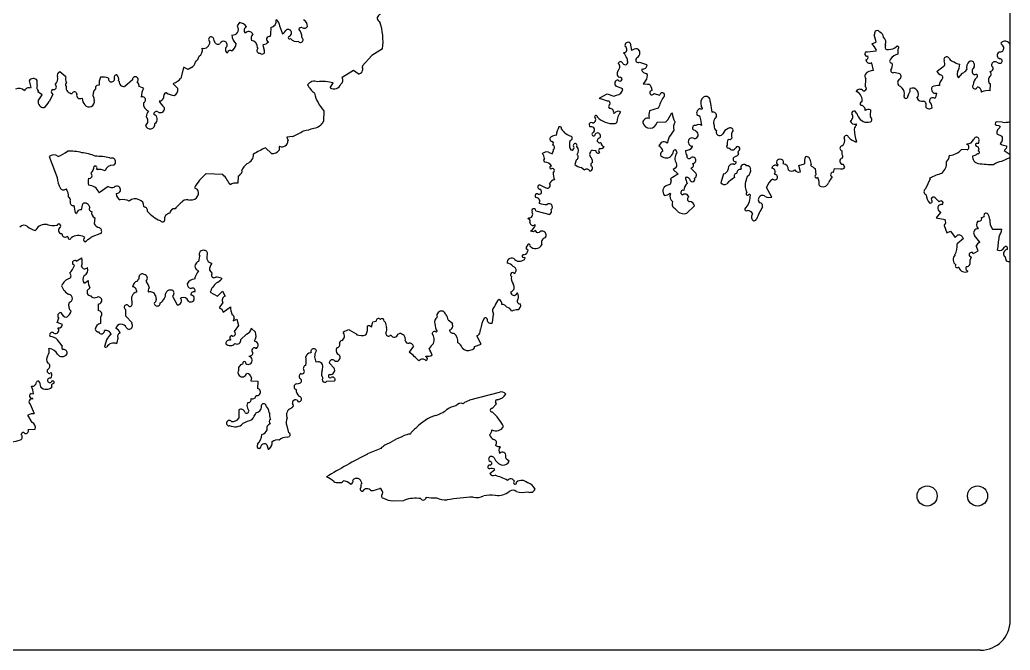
# Model space of a CAD drawing. Header units: millimetres. Extents: x -510 to 170, y -356 to 356.
# Drawn here: x -337.6 to -170.7, y -355.5 to -249.2 of the extents above; entities that cross this region are included whole.
import ezdxf

# ---------------------------------------------------------------- set-up
doc = ezdxf.new("R2010")
doc.units = ezdxf.units.MM

msp = doc.modelspace()

# ---------------------------------------------------------------- linework, layer by layer
at = {"color": 7, "linetype": 'Continuous', "lineweight": 25}
for p, q in [((-170.75, -350.5), (-170.75, 350.5)), ((-300.62, -249.67), (-301.02, -250.27)), ((-301.02, -250.27), (-300.93, -250.35)), ((-277.12, -249.45), (-277.04, -249.53)), ((-277.04, -249.53), (-276.95, -249.61)), ((-295.42, -251.66), (-295.45, -252.04)), ((-295.39, -251.28), (-295.42, -251.66)), ((-295.36, -250.91), (-295.39, -251.28)), ((-295.32, -250.53), (-295.36, -250.91)), ((-193.69, -251.77), (-193.61, -251.69)), ((-193.32, -252.93), (-193.69, -251.77)), ((-304.88, -252.79), (-304.97, -252.46)), ((-303.87, -253.19), (-303.95, -253.27)), ((-296.58, -253.41), (-296.67, -253.49)), ((-296.67, -253.49), (-296.48, -254.32)), ((-290.66, -252.91), (-290.66, -252.83)), ((-234.79, -253.14), (-234.59, -254.39)), ((-194.06, -253.29), (-193.4, -253.02)), ((-193.4, -253.02), (-193.32, -252.93)), ((-191.8, -253.48), (-191.72, -253.56)), ((-172.07, -253.52), (-172.33, -253.2)), ((-297.49, -254.02), (-297.57, -253.93)), ((-297.57, -254.1), (-297.49, -254.02)), ((-278.3, -255.25), (-279.93, -257.05)), ((-276.5, -254.11), (-278.3, -255.25)), ((-235.83, -254.84), (-235.84, -254.76)), ((-194.97, -254.62), (-194.78, -254.65)), ((-194.78, -254.65), (-193.36, -254.44)), ((-193.36, -254.44), (-193.28, -254.35)), ((-189.69, -254.17), (-189.67, -255.01)), ((-172.62, -254.71), (-172.54, -254.62)), ((-233.56, -255.54), (-233.72, -255.72)), ((-233.2, -256.36), (-232.02, -256.75)), ((-232.02, -256.75), (-232.02, -256.83)), ((-232.02, -256.83), (-231.93, -256.91)), ((-194.06, -256.55), (-194.15, -256.47)), ((-193.77, -257.8), (-194.06, -256.55)), ((-181.74, -256.61), (-181.86, -256.13)), ((-172.99, -256.39), (-172.68, -256.53)), ((-329.89, -258.83), (-330.91, -258.02)), ((-310.03, -257.28), (-310.48, -259.14)), ((-309.94, -257.28), (-310.03, -257.28)), ((-309.26, -257.6), (-309.94, -257.28)), ((-308.69, -257.25), (-309.26, -257.6)), ((-281.41, -257.76), (-283.3, -258.98)), ((-280.65, -258.32), (-281.41, -257.76)), ((-279.93, -257.05), (-279.92, -257.22)), ((-236.76, -257.71), (-236.66, -257.48)), ((-232.75, -257.52), (-232.83, -257.61)), ((-183.07, -257.92), (-182.99, -257.84)), ((-182.63, -258.5), (-183.07, -257.92)), ((-182.99, -257.84), (-182.09, -257.14)), ((-179.44, -258.99), (-178.79, -258.22)), ((-176.82, -257.16), (-176.98, -257.42)), ((-336.06, -259.5), (-335.77, -260.66)), ((-334.7, -260.21), (-334.72, -259.46)), ((-324.24, -260.26), (-324.66, -260.3)), ((-320.92, -259.59), (-321, -259.51)), ((-318.67, -259.36), (-319.97, -260.48)), ((-317.82, -259.84), (-317.82, -259.67)), ((-311.71, -259.92), (-311.79, -260.01)), ((-311.79, -260.01), (-311.02, -260.82)), ((-310.48, -259.14), (-310.56, -259.14)), ((-285.35, -260.71), (-284.83, -259.87)), ((-232.19, -259.51), (-232.6, -260.02)), ((-232.6, -260.02), (-231.85, -260.1)), ((-231.85, -260.1), (-231.59, -260.08)), ((-195.12, -260.51), (-195.08, -259.17)), ((-182.58, -260.33), (-182.6, -259.84)), ((-174.06, -260.02), (-174.15, -260.02)), ((-174.11, -261.19), (-174.06, -260.02)), ((-335.77, -260.66), (-335.85, -260.75)), ((-334.58, -261.38), (-334.5, -261.3)), ((-333.9, -261.87), (-334.58, -261.38)), ((-334.54, -262.89), (-333.9, -261.87)), ((-332.06, -261.82), (-332.7, -263)), ((-332.29, -261.56), (-332.06, -261.82)), ((-316.97, -260.72), (-317.55, -260.5)), ((-316.79, -260.81), (-316.97, -260.72)), ((-312.92, -261.54), (-313, -261.55)), ((-239.89, -262.4), (-238.66, -261.69)), ((-238.66, -261.69), (-237.56, -262.08)), ((-237.56, -262.08), (-237.08, -261.96)), ((-236, -260.87), (-237.19, -260.4)), ((-231.07, -261.07), (-231.15, -261.16)), ((-230.8, -261.65), (-230.72, -261.65)), ((-230.72, -261.65), (-229.87, -261.96)), ((-229.87, -261.96), (-229.79, -261.87)), ((-196.6, -261.39), (-196.69, -261.3)), ((-196.52, -261.38), (-196.6, -261.39)), ((-195.52, -261.19), (-195.23, -261.18)), ((-189.27, -260.43), (-188.97, -260.77)), ((-187.97, -262.07), (-187.83, -261.69)), ((-183.2, -262.09), (-183.13, -261.6)), ((-175.61, -261.4), (-175.53, -261.4)), ((-327.11, -262.52), (-327.19, -262.44)), ((-239.89, -262.48), (-239.89, -262.4)), ((-239.89, -262.56), (-239.89, -262.48)), ((-221.31, -262.98), (-221.01, -264.81)), ((-183.53, -262.45), (-183.33, -262.3)), ((-183.33, -262.3), (-183.2, -262.09)), ((-286.41, -264.59), (-286.45, -266.34)), ((-237.48, -265.01), (-237.57, -264.93)), ((-230.06, -264.14), (-231.55, -264.6)), ((-227.78, -264.91), (-227.7, -264.99)), ((-223.42, -265.38), (-223.51, -265.3)), ((-222.91, -264.22), (-222.7, -264.27)), ((-222.62, -264.1), (-222.81, -263.78)), ((-222.7, -264.27), (-222.62, -264.18)), ((-222.62, -264.18), (-222.62, -264.1)), ((-230.25, -266.48), (-228.74, -266.44)), ((-222.71, -267.03), (-222.9, -266.03)), ((-197.73, -266.27), (-197.64, -266.26)), ((-196.62, -266.9), (-196.71, -266.82)), ((-172.07, -266.5), (-173.1, -266.44)), ((-173.04, -267.01), (-172.67, -267.05)), ((-241.43, -267.29), (-241.52, -267.29)), ((-227.45, -267.83), (-228.01, -268.68)), ((-219.24, -268.52), (-219.16, -268.44)), ((-173, -268.44), (-172.15, -268.83)), ((-172.67, -267.05), (-172.53, -267.17)), ((-172.53, -267.17), (-172.44, -267.33)), ((-291.65, -268.91), (-292.65, -269.02)), ((-292.65, -269.02), (-292.44, -269.64)), ((-239.69, -270), (-239.77, -269.92)), ((-229.57, -269.89), (-229.97, -270.49)), ((-228.48, -269.95), (-228.56, -270.03)), ((-217.92, -269.49), (-218.29, -269.42)), ((-217.76, -269.37), (-217.92, -269.49)), ((-217.69, -269.18), (-217.76, -269.37)), ((-196.71, -269.83), (-196.63, -269.75)), ((-178.05, -270.16), (-178.05, -270.25)), ((-176.82, -269.29), (-176.9, -269.38)), ((-176.45, -270.03), (-176.05, -270.02)), ((-176.05, -270.02), (-175.98, -269.44)), ((-172.1, -269.66), (-172.45, -270.09)), ((-295.25, -271.77), (-296.25, -270.81)), ((-248.57, -271.52), (-247.92, -271.81)), ((-247.92, -271.81), (-247.7, -271.26)), ((-247.7, -271.26), (-247.69, -271.06)), ((-241.16, -271.21), (-240.57, -271.28)), ((-226.98, -271.43), (-226.93, -271.66)), ((-224.28, -270.59), (-224.37, -270.5)), ((-224.28, -270.67), (-224.28, -270.59)), ((-216.4, -271.29), (-216.65, -271.46)), ((-216.65, -271.46), (-216.55, -271.84)), ((-178.02, -271.16), (-178.95, -271.11)), ((-176.09, -271.36), (-176.1, -271.28)), ((-171.44, -270.92), (-171.75, -271.24)), ((-171.75, -271.24), (-170.75, -271.91)), ((-171.36, -270.71), (-171.44, -270.92)), ((-171.35, -270.48), (-171.36, -270.71)), ((-332.7, -272.29), (-331.35, -275.84)), ((-322.4, -272.59), (-322.49, -272.51)), ((-243.87, -272.88), (-244.1, -273.63)), ((-241.18, -273.3), (-241.1, -273.22)), ((-216.96, -272.23), (-217.04, -272.31)), ((-206.38, -273.78), (-205.39, -273.5)), ((-204.49, -272.72), (-204.3, -273.64)), ((-204.3, -273.64), (-204.38, -273.72)), ((-199.03, -272.55), (-198.97, -272.28)), ((-198.6, -274.07), (-198.91, -273.56)), ((-180.93, -272.08), (-181.01, -272.17)), ((-170.75, -272.42), (-172.2, -273.1)), ((-324.69, -274.41), (-324.61, -274.49)), ((-303.43, -275.33), (-306.24, -275.17)), ((-300.27, -274.75), (-300.18, -274.83)), ((-248.11, -273.91), (-248.03, -273.82)), ((-243, -274.11), (-242.49, -274.51)), ((-227.09, -274.19), (-227.52, -274.44)), ((-227.52, -274.44), (-226.75, -275.17)), ((-226.75, -275.17), (-226.75, -275.25)), ((-224.52, -274.27), (-224.44, -274.19)), ((-223.74, -275.09), (-224.52, -274.27)), ((-219.06, -275.21), (-219.52, -276.73)), ((-217.03, -275.13), (-216.8, -275.06)), ((-216.15, -274.46), (-216.07, -274.38)), ((-210.36, -275.31), (-210.44, -275.23)), ((-209.98, -273.88), (-209.9, -273.79)), ((-209.9, -273.79), (-209.9, -273.71)), ((-206.1, -274.86), (-206.38, -273.78)), ((-203.61, -274.29), (-203.5, -275.37)), ((-200.5, -274.95), (-200.35, -274.28)), ((-200.35, -274.28), (-199.34, -274.34)), ((-300.83, -275.6), (-300.88, -276.77)), ((-228.13, -276.97), (-228.62, -277.14)), ((-215.26, -276.36), (-215.34, -276.45)), ((-203.24, -275.78), (-203.15, -275.86)), ((-184.25, -276.02), (-185.04, -277.71)), ((-184.33, -275.94), (-184.25, -276.02)), ((-324.25, -278.41), (-324.34, -278.33)), ((-322.73, -277.33), (-324.25, -278.41)), ((-321.4, -278.58), (-321.32, -278.5)), ((-308.22, -277.56), (-307.75, -277.8)), ((-250.03, -277.06), (-249.01, -277.53)), ((-249.01, -277.53), (-248.93, -277.53)), ((-228.08, -278.47), (-228, -278.55)), ((-224.89, -279.05), (-225.2, -278.69)), ((-210.94, -279.11), (-211.8, -277.52)), ((-329.15, -279.8), (-329.14, -279.88)), ((-327.27, -281.25), (-327.04, -280.24)), ((-308.92, -279.58), (-309, -279.67)), ((-212.01, -279.03), (-211.77, -279.14)), ((-211.77, -279.14), (-211.52, -279.18)), ((-211.52, -279.18), (-210.94, -279.11)), ((-184.38, -280.11), (-184.22, -280.11)), ((-183.41, -279.26), (-182.72, -279.91)), ((-328.26, -281.78), (-328.17, -281.86)), ((-328.17, -281.86), (-328.09, -281.86)), ((-316.66, -280.8), (-316.75, -280.71)), ((-251.33, -281.69), (-251.33, -281.61)), ((-250.66, -281.42), (-248.31, -282.03)), ((-225.23, -281.82), (-223.93, -280.61)), ((-182.5, -281.74), (-183.23, -282.6)), ((-182.59, -281.57), (-182.5, -281.66)), ((-182.5, -281.66), (-182.5, -281.74)), ((-324.97, -282.61), (-325.11, -283.62)), ((-313.83, -283.22), (-314.01, -283.07)), ((-251.97, -282.71), (-251.89, -282.63)), ((-251.96, -282.8), (-251.97, -282.71)), ((-183.23, -282.6), (-181.72, -282.89)), ((-175.62, -282.64), (-175.13, -282.37)), ((-175.53, -282.72), (-175.62, -282.64)), ((-334.95, -284.64), (-335.03, -284.73)), ((-330.5, -285.35), (-330.59, -285.27)), ((-323.9, -285.17), (-325.64, -285.89)), ((-251.36, -284.94), (-251.57, -284.88)), ((-251.14, -284.95), (-251.36, -284.94)), ((-250.74, -284.77), (-251.14, -284.95)), ((-250.76, -283.85), (-250.85, -283.77)), ((-250.52, -285.08), (-250.74, -284.77)), ((-250.34, -285.13), (-250.52, -285.08)), ((-250.15, -285.09), (-250.34, -285.13)), ((-181.86, -283.9), (-181.41, -285.14)), ((-181.41, -285.14), (-180.83, -284.87)), ((-180.83, -284.87), (-180.05, -285.94)), ((-176.16, -284.49), (-176.16, -284.41)), ((-173.73, -284.51), (-172.14, -284.55)), ((-329.57, -285.83), (-329.65, -285.75)), ((-329.48, -285.91), (-329.57, -285.83)), ((-326.72, -285.92), (-326.81, -285.84)), ((-180.05, -285.94), (-179.64, -285.55)), ((-178.62, -286.07), (-179.68, -287.01)), ((-178.71, -285.98), (-178.62, -286.07)), ((-176.79, -285.6), (-176.8, -285.51)), ((-175.84, -286.74), (-176.79, -285.6)), ((-251.99, -288.07), (-252.31, -287.83)), ((-176.96, -288.61), (-176.14, -288.17)), ((-176.14, -288.17), (-176.5, -287.35)), ((-328.12, -289.89), (-327.21, -289.36)), ((-307.46, -289.99), (-307.32, -289.07)), ((-252.54, -289.33), (-252.62, -289.25)), ((-252.45, -289.42), (-252.54, -289.33)), ((-177.31, -289.22), (-177.59, -289.07)), ((-171.77, -289.06), (-171.68, -289.05)), ((-171.68, -289.05), (-171.41, -289.8)), ((-328.43, -290.65), (-328.67, -290.45)), ((-307.52, -291.56), (-307.84, -291.36)), ((-305.67, -291.45), (-305.23, -292.02)), ((-254.55, -291.8), (-254.22, -291.97)), ((-254.22, -291.97), (-253.98, -291.55)), ((-179.49, -290.94), (-179.41, -290.94)), ((-177.88, -291.65), (-177.89, -291.56)), ((-326.76, -293.61), (-326.11, -293.18)), ((-317.56, -292.97), (-317.52, -292.86)), ((-317.52, -292.86), (-317.54, -292.53)), ((-303.62, -292.82), (-303.62, -292.9)), ((-308.76, -294.55), (-308.84, -294.55)), ((-305.57, -295.13), (-304.35, -295.81)), ((-304.35, -295.81), (-303.48, -294.99)), ((-303.48, -294.99), (-303.04, -295.81)), ((-254.37, -294.04), (-254.51, -293.74)), ((-253.8, -295.31), (-253.88, -295.31)), ((-324.89, -296.03), (-324.61, -295.98)), ((-318.71, -296.99), (-318.73, -296.74)), ((-314.79, -295.69), (-314.64, -296.41)), ((-311.74, -295.63), (-311.9, -295.8)), ((-311.9, -295.8), (-311.11, -297.29)), ((-311.74, -295.55), (-311.74, -295.63)), ((-310.56, -296.1), (-310.47, -296.1)), ((-303.43, -296.91), (-304.07, -297.76)), ((-324.41, -297.15), (-324.46, -298.24)), ((-319.78, -298.11), (-319.87, -298.03)), ((-319.75, -299.19), (-319.78, -298.11)), ((-304.07, -297.76), (-303.62, -298.03)), ((-303.62, -298.03), (-303.38, -298.5)), ((-303.38, -298.5), (-302.15, -297.63)), ((-331.35, -300.26), (-331.04, -299.5)), ((-330.42, -300.57), (-331.35, -300.26)), ((-324.02, -299.31), (-324.07, -300.4)), ((-318.72, -300.34), (-319.75, -299.19)), ((-318.8, -300.42), (-318.72, -300.34)), ((-301.5, -299.52), (-301.67, -299.96)), ((-301.67, -299.96), (-301.09, -299.69)), ((-301.09, -299.69), (-300.81, -300.77)), ((-278.4, -300.99), (-278.2, -300.37)), ((-278.2, -300.37), (-278.17, -300.15)), ((-278.17, -300.15), (-277.58, -300.05)), ((-276.93, -299.7), (-276.84, -299.7)), ((-276.25, -300.02), (-276.07, -300.18)), ((-276.07, -300.18), (-275.99, -300.41)), ((-265.47, -299.81), (-264.7, -300.37)), ((-258.01, -300.27), (-257.8, -298.84)), ((-331.16, -301.18), (-330.9, -301.14)), ((-331.15, -301.26), (-331.16, -301.18)), ((-330.9, -301.14), (-330.59, -301)), ((-330.59, -301), (-330.42, -300.57)), ((-300.81, -300.77), (-301.54, -301.79)), ((-298.63, -301.21), (-297.94, -301.86)), ((-282.14, -301.51), (-280.96, -302.15)), ((-279.07, -300.84), (-278.89, -300.76)), ((-278.89, -300.76), (-278.7, -300.76)), ((-278.7, -300.76), (-278.4, -300.99)), ((-275.99, -300.41), (-275.87, -301.1)), ((-267.42, -301.87), (-267.34, -301.78)), ((-260.05, -301.81), (-259.99, -301.41)), ((-330.49, -304.17), (-331.27, -303.19)), ((-323.01, -303.18), (-323.33, -304.15)), ((-321.3, -303.84), (-321.07, -302.91)), ((-302.09, -303.14), (-302.17, -303.23)), ((-300.41, -303.1), (-299.43, -302.24)), ((-298.07, -303.37), (-297.98, -303.45)), ((-280.96, -302.15), (-280.87, -302.32)), ((-279.36, -302.36), (-279.28, -302.27)), ((-275.18, -302.41), (-275.1, -302.41)), ((-273.93, -302.21), (-273.68, -302.11)), ((-259.87, -303.92), (-260.63, -302.52)), ((-332.73, -304.65), (-332.65, -304.65)), ((-297.78, -304.62), (-297.86, -304.62)), ((-288.65, -305.37), (-288.56, -305.28)), ((-287.65, -305.01), (-287.73, -305.09)), ((-271.28, -304.23), (-272.01, -305.25)), ((-261, -304.28), (-259.87, -303.92)), ((-299, -305.9), (-299, -305.99)), ((-284.65, -307.94), (-285.51, -307.04)), ((-269.23, -306.01), (-269.23, -305.93)), ((-332.29, -308.73), (-332.54, -308.82)), ((-300.77, -308.38), (-300.85, -308.46)), ((-300.05, -307.19), (-300.13, -307.27)), ((-334.34, -310.3), (-334.15, -311.13)), ((-298.59, -309.61), (-298.72, -310.08)), ((-298.72, -310.08), (-297.55, -310.13)), ((-297.54, -310.21), (-297.6, -311.38)), ((-297.55, -310.13), (-297.54, -310.21)), ((-285.92, -310.15), (-284.59, -310.11)), ((-291.01, -310.62), (-290.66, -310.52)), ((-256.85, -312.03), (-261.84, -313.34)), ((-335.74, -312.25), (-335.36, -312.26)), ((-335.43, -313.08), (-335.52, -313)), ((-335.43, -313.17), (-335.43, -313.08)), ((-261.84, -313.34), (-261.92, -313.42)), ((-257.3, -313.97), (-257.5, -313.71)), ((-335.19, -315.67), (-335.82, -314.1)), ((-300.76, -314.98), (-300.72, -316.4)), ((-299.26, -314.69), (-299.06, -315.17)), ((-291.99, -314.74), (-291.78, -314.61)), ((-265.64, -314.95), (-265.72, -314.95)), ((-258.03, -314.74), (-257.3, -313.97)), ((-335.57, -317.1), (-336.28, -315.87)), ((-295.65, -315.43), (-295.56, -315.51)), ((-295.45, -316.51), (-295.36, -316.59)), ((-292.61, -316.35), (-292.61, -316.27)), ((-336.21, -318.29), (-335.04, -318.26)), ((-302.36, -317.7), (-302.28, -317.62)), ((-292.57, -317.69), (-292.66, -317.69)), ((-292.29, -318.85), (-292.57, -317.69)), ((-292.61, -319.61), (-292.19, -319.45)), ((-271.88, -319.13), (-272, -319.02)), ((-297.59, -320.75), (-297.67, -321.07)), ((-296, -320.87), (-295.81, -321.62)), ((-295.81, -321.62), (-295.73, -321.62)), ((-295.73, -321.62), (-295.65, -321.62)), ((-276.83, -321.52), (-279.07, -322.42)), ((-256.69, -321.22), (-256.69, -321.14)), ((-255.72, -323.05), (-255.72, -322.79)), ((-255.62, -323.3), (-255.72, -323.05)), ((-255.2, -323.61), (-255.62, -323.3)), ((-258.41, -325.7), (-257.59, -325.01)), ((-254.27, -327.01), (-254.59, -326.67)), ((-255.15, -328.71), (-255.06, -328.71)), ((-252.01, -327.29), (-252.09, -327.29)), ((-274.75, -330.33), (-272.91, -330.28)), ((-272.91, -330.28), (-272.83, -330.19)), ((-257.55, -329.44), (-257.47, -329.36)), ((-175.75, -355.5), (-505.25, -355.5))]:
    msp.add_line(p, q, dxfattribs=at)
for centre in [(-184.75, -329.5), (-176.25, -329.5)]:
    msp.add_circle(centre, 1.7, dxfattribs=at)
for centre, radius, start, end in [((-276.82, -248.94), 0.591, 97.8142, 239.3114), ((-301.17, -251.93), 2.33, 41.4208, 76.2257), ((-295.55, -249.43), 1.12, 281.5282, 9.0901), ((-295.04, -250.23), 1.15, 23.6376, 58.4641), ((-287.68, -248.6), 6.41, 190.4845, 207.8812), ((-290.45, -250.37), 1.31, 0.3398, 62.2714), ((-286.79, -252.88), 10.36, 353.1839, 18.4097), ((-301.78, -250.83), 0.972, 262.9079, 29.7799), ((-299.63, -251.71), 2.26, 182.0143, 226.7767), ((-299.16, -251.01), 0.675, 112.8084, 224.3174), ((-299.06, -251.97), 0.762, 27.8746, 140.0574), ((-297.41, -252.38), 1.25, 141.9951, 195.1404), ((-306.88, -237.62), 19.45, 314.0562, 317.053), ((-292.46, -251.45), 0.609, 287.4404, 107.5776), ((-290.18, -251.06), 0.517, 79.997, 152.2727), ((-291.83, -252.08), 1.74, 355.3457, 46.6569), ((-289.71, -249.98), 0.683, 236.5172, 326.2346), ((-193.14, -251.53), 0.49, 24.202, 198.8842), ((-193.1, -252.27), 1.02, 6.627, 66.4759), ((-306.69, -252.99), 1.06, 256.491, 4.8173), ((-305.39, -252.54), 0.43, 10.1664, 236.9677), ((-304.23, -252.66), 0.671, 190.7391, 294.581), ((-303.31, -253.5), 0.643, 346.3295, 150.3964), ((-302.32, -254.23), 0.679, 122.0697, 241.0553), ((-302.71, -253.1), 1.55, 297.7936, 350.1882), ((-298.72, -253.85), 1.15, 355.978, 84.4609), ((-296.83, -251.95), 1.48, 279.6843, 316.5692), ((-295.58, -252.51), 0.49, 74.2051, 248.9489), ((-292.18, -252.23), 0.215, 114.383, 322.4595), ((-291.03, -251.69), 1.19, 214.1318, 287.8814), ((-290.33, -252.6), 0.448, 223.2564, 57.4954), ((-235.14, -253.54), 0.522, 48.9816, 204.1263), ((-196.68, -256.02), 3.78, 26.1901, 46.3222), ((-192.86, -253.01), 1.16, 336.0926, 48.2633), ((-191.45, -253.85), 0.399, 132.5441, 294.5892), ((-189.78, -253.92), 0.264, 289.9846, 110.0065), ((-172.44, -254.02), 0.617, 260.8255, 52.7468), ((-171.61, -253.74), 0.904, 18.6764, 142.7121), ((-308.07, -254.39), 1.19, 304.14, 17.8741), ((-302.24, -254.8), 0.411, 52.7401, 183.5094), ((-297.28, -254.43), 0.437, 130.9209, 290.3123), ((-296.8, -254.58), 0.418, 218.5872, 38.2774), ((-235.88, -254.22), 0.54, 274.1354, 60.9154), ((-239.92, -257.79), 5.04, 24.9429, 35.8067), ((-233.52, -256.3), 2.19, 91.9249, 119.2677), ((-233.95, -254.83), 0.804, 299.4513, 63.6704), ((-194.9, -254.98), 0.364, 100.3492, 292.4031), ((-195.17, -255.53), 0.467, 281.8582, 28.1354), ((-191.14, -252.48), 1.74, 265.3316, 316.6627), ((-189.33, -256.8), 1.82, 100.8027, 149.6993), ((-172.38, -255.23), 0.574, 114.392, 257.525), ((-309.29, -256.12), 1.28, 298.1344, 347.6716), ((-309.89, -254.52), 2.63, 314.6293, 341.1117), ((-236.41, -256.66), 0.378, 7.8858, 175.2257), ((-237.1, -257.11), 0.58, 320.6442, 57.0544), ((-235.65, -256.33), 0.471, 215.3914, 20.8662), ((-235.95, -256.1), 0.737, 355.0433, 36.1387), ((-233.43, -256.01), 0.415, 136.0626, 302.7703), ((-232.63, -256.83), 0.699, 259.7032, 353.4042), ((-194.45, -255.92), 0.629, 186.6413, 299.2577), ((-190.71, -256.19), 0.362, 121.2716, 282.9562), ((-192.11, -256.87), 1.52, 326.2679, 12.6703), ((-182.27, -256.64), 0.534, 290.3009, 3.458), ((-181.46, -255.92), 0.452, 18.7424, 207.9787), ((-179.95, -255.06), 1.3, 213.3768, 259.7635), ((-178.83, -254.44), 2.33, 234.5919, 259.6426), ((-181.34, -256.79), 2.09, 324.6945, 1.5586), ((-176.79, -257.25), 1.32, 132.2069, 196.2105), ((-177.38, -256.84), 0.641, 329.7098, 117.7844), ((-174.12, -257.44), 0.49, 269.5562, 63.0597), ((-173.31, -256.89), 0.593, 57.2405, 190.8277), ((-172.49, -256.18), 0.388, 242.0071, 91.5579), ((-330.71, -258.61), 0.623, 108.8347, 196.1736), ((-321.34, -258.93), 0.425, 81.3563, 217.7539), ((-322.14, -259.29), 1.16, 349.0229, 42.1689), ((-280.59, -257.57), 0.756, 265.9273, 27.8069), ((-236.18, -258.29), 0.817, 135.0756, 235.6776), ((-232.11, -257.54), 0.726, 185.412, 280.3912), ((-233, -258.73), 1.12, 315.5497, 24.9552), ((-194.61, -258.72), 0.647, 152.0626, 223.7274), ((-193.95, -259.3), 1.51, 83.4193, 144.4634), ((-190.5, -257.8), 0.361, 167.0872, 296.4104), ((-190.54, -261.43), 3.31, 68.5489, 86.5048), ((-189.7, -258.76), 0.557, 294.168, 48.3479), ((-182.6, -258.98), 0.49, 325.6417, 93.5765), ((-178.85, -258.36), 0.865, 154.9934, 227.0492), ((-179.64, -256.45), 1.97, 295.3984, 323.469), ((-176.51, -257.88), 0.649, 135.3401, 253.7694), ((-176.52, -258.72), 0.285, 287.6343, 128.6157), ((-174.51, -258.34), 0.567, 317.958, 46.7395), ((-335.37, -259.95), 0.819, 36.7841, 146.3385), ((-333.82, -260.61), 0.966, 155.6144, 224.9994), ((-331.94, -260.53), 0.471, 252.2485, 57.7341), ((-332.58, -259.15), 1.32, 312.206, 16.215), ((-328.89, -259.22), 1.08, 158.4365, 214.2182), ((-329.42, -260.2), 0.518, 133.8463, 215.0158), ((-324.41, -260.74), 0.503, 120.3294, 194.8376), ((-322.35, -259.88), 1.94, 150.3817, 191.4978), ((-323.62, -261.67), 2.78, 70.4031, 98.4696), ((-322.19, -259.19), 0.514, 163.9707, 0.2249), ((-320.06, -259.62), 0.863, 177.6664, 275.4545), ((-318.17, -259.33), 0.492, 315.8578, 183.6622), ((-318.12, -260.35), 0.595, 345.2427, 58.9845), ((-312.8, -257.09), 3.04, 291.0553, 317.5349), ((-288.01, -260.95), 1.38, 66.8102, 146.6536), ((-284.01, -257.17), 5.97, 210.3398, 228.0943), ((-286.61, -266.38), 6.76, 74.6789, 97.2451), ((-284.69, -259.67), 1.23, 237.7641, 340.6581), ((-284.02, -259.4), 0.836, 306.7492, 30.385), ((-236.81, -259.96), 0.577, 88.5263, 229.3573), ((-236.49, -259.26), 0.336, 201.8242, 117.6954), ((-232.51, -261.21), 1.45, 5.4211, 50.8306), ((-189.04, -259.79), 0.68, 129.3295, 250.0498), ((-182.84, -263.1), 2.78, 84.6474, 112.7255), ((-181.61, -260.09), 1.02, 125.1376, 165.6026), ((-176.69, -260.47), 0.406, 135.5176, 343.5918), ((-175.04, -260.37), 1.95, 135.3975, 174.5956), ((-173.58, -259.4), 0.845, 127.1052, 227.6731), ((-337.81, -262.11), 1.33, 43.6411, 114.424), ((-336.13, -261.47), 0.768, 69.1751, 159.1851), ((-331.89, -261.38), 0.443, 116.5644, 204.5496), ((-328.86, -260.65), 0.993, 171.2362, 273.0937), ((-328.43, -261.75), 0.387, 353.447, 164.6158), ((-327.5, -261.95), 0.572, 163.4504, 302.3489), ((-324.06, -261.81), 1.26, 131.3205, 206.7484), ((-314.61, -262.16), 2.56, 148.3327, 182.0122), ((-312.78, -262.17), 0.661, 110.0017, 199.996), ((-311.04, -258.4), 3.66, 239.1376, 260.3788), ((-312.1, -261), 1.1, 294.1669, 9.4675), ((-281.35, -259.97), 6.84, 193.8985, 222.3531), ((-237.42, -260.55), 1.45, 283.5457, 347.1505), ((-231.14, -261.52), 0.362, 91.5608, 338.9331), ((-229.39, -261.92), 0.406, 298.3395, 173.7024), ((-196.06, -261.67), 0.723, 41.4093, 149.8912), ((-197.24, -262.75), 1.55, 349.4829, 62.0955), ((-195.35, -260.81), 0.383, 288.3912, 52.6683), ((-189.66, -261.61), 1.09, 338.9447, 50.9372), ((-188.32, -262.14), 0.353, 156.5734, 12.0326), ((-188.72, -260.97), 1.14, 320.9597, 8.4507), ((-187.23, -261.68), 0.944, 34.1927, 112.3118), ((-187.14, -261.79), 0.945, 316.2357, 43.1173), ((-183.29, -260.9), 0.723, 150.216, 282.2956), ((-176.33, -261.31), 0.726, 352.7422, 87.7052), ((-174.41, -264.12), 2.95, 84.2318, 112.3091), ((-333.56, -263.04), 0.995, 171.3004, 268.1378), ((-335.11, -261.81), 2.69, 304.3951, 333.7055), ((-325.52, -262.51), 1.59, 180.0656, 222.153), ((-325.99, -263), 0.918, 219.059, 11.306), ((-324.27, -262.4), 0.916, 178.954, 207.6868), ((-316.98, -262.74), 0.529, 289.8634, 110.1297), ((-315.46, -263.37), 1.35, 174.5236, 249.5294), ((-314.14, -262.12), 0.794, 270.5567, 339.9419), ((-310.71, -261.23), 3.82, 206.2448, 227.9522), ((-240.45, -266.68), 4.15, 63.9723, 82.2796), ((-238.52, -263.32), 0.387, 328.8981, 105.2952), ((-238.06, -263.87), 0.373, 109.7797, 239.0865), ((-216.84, -269.17), 14.15, 150.8285, 159.1643), ((-221.53, -263.29), 1.37, 130.6688, 200.6824), ((-222.04, -262.88), 0.732, 352.3423, 121.3115), ((-195.72, -263.37), 0.335, 89.7648, 242.7598), ((-195.91, -264.41), 0.744, 351.041, 87.0917), ((-185.6, -261.98), 0.975, 208.9126, 284.6606), ((-185.55, -263.55), 0.661, 326.8709, 73.1202), ((-183.81, -262.92), 0.545, 59.087, 185.9617), ((-185.58, -264.12), 1.68, 2.3213, 42.8779), ((-315, -265.58), 1.33, 134.7322, 179.5027), ((-314.58, -265.17), 0.502, 63.2662, 183.8153), ((-315.28, -265.99), 0.818, 300.1534, 75.6497), ((-313.91, -264.22), 0.663, 228.7802, 13.5677), ((-240.55, -265.6), 0.257, 343.9629, 180.23), ((-238.15, -264.78), 0.598, 345.8552, 100.5343), ((-236.77, -265.53), 0.882, 65.3386, 143.7673), ((-233.87, -266.61), 3.16, 143.4025, 178.0099), ((-226.55, -265.42), 5.07, 170.6305, 184.8625), ((-233.01, -262.7), 5.67, 318.6975, 337.0426), ((-224.56, -264.76), 3.14, 184.3178, 211.5817), ((-222.85, -264.96), 0.739, 94.6431, 207.4768), ((-220.85, -265.42), 0.627, 348.4457, 104.6744), ((-198.11, -265.57), 0.838, 304.266, 34.9606), ((-197.06, -264.99), 0.384, 0.5014, 195.8227), ((-197.23, -265.65), 0.87, 8.1198, 50.433), ((-194.63, -265.27), 0.931, 67.0119, 126.4957), ((-189.26, -265.24), 5.07, 170.629, 184.864), ((-184.39, -263.52), 0.722, 213.184, 312.4479), ((-316.97, -266.23), 0.926, 304.2861, 45.4115), ((-315.66, -266.83), 0.804, 191.37, 9.6912), ((-288.25, -265.48), 2, 274.6558, 334.5155), ((-241.33, -266.94), 0.395, 57.0636, 242.0475), ((-241.14, -266.05), 0.561, 272.7865, 53.4646), ((-237.6, -262.79), 3.95, 226.7534, 272.337), ((-237.68, -265.82), 0.947, 284.9423, 314.4155), ((-231.82, -266.69), 0.868, 75.8285, 170.5116), ((-231.47, -266.29), 1.23, 192.3006, 350.8201), ((-225.44, -267.4), 2.05, 150.9948, 192.1123), ((-223.19, -267.71), 0.836, 54.6986, 128.4229), ((-223.46, -265.94), 0.565, 350.6998, 86.1546), ((-219.53, -266.52), 1.21, 126.0064, 206.0639), ((-196.91, -265.98), 0.867, 199.2442, 283.3633), ((-195.4, -268.02), 1.66, 137.4402, 167.5689), ((-194.81, -264.77), 1.74, 206.1383, 287.2928), ((-194.46, -266.05), 0.406, 293.7235, 69.4), ((-173, -266.72), 0.296, 108.5217, 263.4302), ((-171.81, -261.95), 4.57, 266.7361, 283.4042), ((-297.39, -255.98), 14.15, 293.9612, 302.2929), ((-291.04, -259.93), 8.1, 278.5571, 291.3478), ((-242.92, -269.31), 4.37, 152.1908, 172.0476), ((-246.65, -267.56), 0.318, 338.3448, 114.7774), ((-244.02, -266.18), 2.77, 212.7346, 255.4208), ((-241.28, -267.77), 0.507, 293.8007, 107.0941), ((-240.92, -268.5), 0.303, 121.3395, 292.2257), ((-240.3, -268.81), 0.503, 313.1941, 176.7967), ((-226, -270.14), 2.49, 144.0434, 175.4753), ((-223.86, -267.46), 0.433, 70.1895, 241.7241), ((-224.18, -268.5), 0.668, 41.5056, 79.5589), ((-223.94, -268.62), 0.619, 265.9286, 65.3023), ((-219.92, -267.25), 0.721, 164.7164, 242.0106), ((-219.71, -268.14), 0.607, 154.6878, 321.0555), ((-217.85, -268.9), 1.39, 107.2656, 160.4017), ((-217.92, -267.99), 0.536, 20.3936, 129.329), ((-215.93, -268.81), 1.79, 145.9788, 191.9813), ((-190.69, -267.56), 6.33, 181.0218, 200.2827), ((-171.81, -268.34), 1.19, 122.1207, 184.3994), ((-293.46, -269.63), 1.01, 246.6866, 359.2885), ((-247.93, -269.34), 0.39, 111.93, 263.8686), ((-247.22, -270.18), 1.48, 91.1452, 125.3831), ((-248.02, -270.03), 0.312, 298.1208, 81.2666), ((-247.94, -270.72), 0.419, 307.295, 80.8861), ((-242.99, -270.33), 2.04, 157.8171, 198.5691), ((-244.91, -269.18), 0.377, 274.7381, 59.4418), ((-244.04, -270.43), 0.33, 326.8641, 199.9946), ((-239.94, -269.57), 0.393, 92.7843, 295.4035), ((-239.11, -270), 0.58, 180.5149, 263.8014), ((-229.16, -270.66), 0.864, 46.0718, 118.1301), ((-224.27, -269.78), 0.733, 130.9991, 262.5973), ((-224.39, -270.16), 1.01, 66.3961, 111.2913), ((-218.23, -270.56), 0.304, 133.0157, 297.4848), ((-217.21, -270.06), 1.26, 149.4517, 193.054), ((-199.66, -269.59), 1.05, 301.148, 25.9014), ((-198.35, -269.09), 0.368, 8.3792, 186.2155), ((-196.05, -267.37), 2.55, 220.663, 255.0756), ((-178.03, -268.96), 1.2, 268.9324, 339.6584), ((-178.18, -270.71), 0.482, 289.2195, 73.9022), ((-176.42, -269.45), 0.436, 2.3401, 158.1596), ((-176.29, -270.3), 0.315, 120.5064, 270.8666), ((-170.87, -267.36), 3.16, 239.9002, 261.1453), ((-172.99, -269.3), 0.958, 338.1061, 29.2885), ((-331.92, -273.27), 1.25, 54.6862, 128.4349), ((-332.5, -268.09), 4.36, 287.4297, 311.2113), ((-329.33, -279.85), 8.49, 75.4244, 91.9896), ((-327.99, -279.16), 7.57, 66.1155, 83.9982), ((-299.89, -271.94), 1.63, 291.0926, 3.2678), ((-278.15, -308.24), 41.57, 115.7973, 118.9168), ((-295.07, -270.31), 1.46, 262.9104, 321.3257), ((-292.87, -270.99), 1.08, 156.2491, 192.6129), ((-248.78, -272.85), 1.34, 81.0008, 127.197), ((-250.57, -272.69), 1.34, 3.6984, 43.0232), ((-244.6, -270.82), 0.365, 206.8026, 47.3944), ((-244.1, -272.37), 0.557, 294.1514, 48.3503), ((-244.51, -271.3), 1.02, 320.4603, 42.665), ((-240.85, -271.91), 0.768, 113.9388, 203.941), ((-240.18, -271.32), 0.397, 174.6483, 315.3446), ((-239.73, -271.26), 0.368, 108.3255, 244.1546), ((-239.68, -270.41), 0.537, 251.5725, 341.8297), ((-230.35, -271.5), 1.08, 5.8287, 69.347), ((-229.1, -271.95), 0.591, 107.7266, 191.3831), ((-228.63, -271.37), 1.12, 302.9907, 0.803), ((-227.25, -271.44), 0.277, 1.2431, 162.9531), ((-225.72, -272.61), 1.54, 142.042, 214.0162), ((-224.3, -271.46), 1.15, 171.0654, 214.6797), ((-225.5, -269.78), 1.5, 272.3506, 323.8999), ((-217.55, -270.55), 0.607, 208.1234, 335.001), ((-216.67, -271), 0.388, 312.9761, 149.2682), ((-217, -271.76), 0.463, 274.9343, 350.134), ((-199.01, -270.9), 0.428, 104.2445, 258.8768), ((-197.5, -271.61), 1.62, 169.6678, 204.4691), ((-181.3, -268.82), 3.28, 276.5355, 315.8356), ((-177.16, -270.81), 1.34, 273.7216, 313.0003), ((-176.41, -271.01), 0.414, 319.2948, 71.9099), ((-176.15, -271.58), 0.227, 242.622, 76.8972), ((-324.63, -280.73), 8.49, 75.4241, 91.9892), ((-322.13, -273.17), 0.637, 294.6367, 114.8795), ((-298.06, -275.41), 2.31, 122.5554, 163.2439), ((-249, -272.89), 0.374, 129.2275, 245.8573), ((-249.24, -274.76), 1.53, 37.7476, 86.6224), ((-242.82, -272.15), 1.96, 229.0364, 264.5345), ((-242.43, -273.22), 1.32, 359.9483, 48.4103), ((-241.05, -273.66), 0.377, 111.0041, 206.1482), ((-228.7, -271.16), 1.34, 223.1787, 300.5456), ((-227.63, -273.75), 0.695, 320.7659, 24.1946), ((-224.84, -272.22), 0.416, 165.7212, 302.1854), ((-224.22, -272.91), 0.52, 271.8148, 139.9308), ((-224.61, -273.72), 0.499, 290.425, 35.8182), ((-217.52, -274.29), 0.742, 76.2461, 188.3716), ((-217.03, -272.73), 0.422, 92.09, 282.4585), ((-217.26, -273.24), 0.34, 256.2009, 16.9191), ((-215.61, -274.12), 0.524, 31.6514, 208.6926), ((-209.61, -273.27), 0.527, 69.476, 236.4243), ((-209.43, -273.27), 0.502, 331.5782, 89.6575), ((-209.1, -274.49), 0.987, 355.1648, 83.0924), ((-203.27, -273.15), 2.15, 157.4913, 189.3701), ((-205.08, -272.92), 0.623, 18.8295, 106.1863), ((-198.97, -273.05), 0.509, 97.4251, 276.0827), ((-183.82, -273.37), 2.34, 311.495, 4.6299), ((-182.46, -272.11), 1.45, 312.2835, 357.7042), ((-175.94, -272.32), 1.15, 171.0663, 261.0714), ((-173.54, -255.04), 18.59, 262.0189, 270.0482), ((-171.99, -275.5), 2.41, 94.9014, 129.3355), ((-325.93, -275.5), 0.471, 252.2431, 57.739), ((-327.07, -273.73), 1.95, 315.4112, 354.5832), ((-324.96, -274.21), 0.333, 322.6734, 120.0551), ((-324.22, -276.39), 1.94, 60.3838, 101.5005), ((-322.01, -275.03), 1.29, 83.651, 165.2831), ((-300.42, -282.01), 8.99, 130.3628, 150.2518), ((-307.26, -279.33), 5.54, 24.2743, 46.2289), ((-301.54, -274.34), 1.45, 299.5549, 340.3032), ((-248.13, -274.13), 0.225, 84.4358, 301.3124), ((-247.88, -274.61), 0.318, 294.5893, 114.9295), ((-244.98, -275.16), 2.78, 174.6505, 202.7252), ((-242.14, -275.09), 0.674, 31.2936, 121.3178), ((-241.63, -274.25), 0.49, 277.2941, 60.9104), ((-217.41, -291.25), 18.52, 120.2627, 124.7875), ((-224.16, -275.43), 0.536, 290.406, 39.3117), ((-219.23, -274.24), 0.988, 280.0368, 350.3669), ((-216.71, -275.58), 0.55, 125.2342, 207.3335), ((-216.24, -275.02), 0.562, 80.4758, 185.0181), ((-215.04, -274.4), 0.565, 6.962, 102.4214), ((-215.72, -274.55), 1.25, 303.064, 10.0224), ((-210.33, -274.32), 0.568, 52.0784, 171.003), ((-211.02, -274.89), 0.668, 329.7221, 78.6401), ((-210.41, -275.76), 0.459, 222.2794, 82.7361), ((-207.6, -273.77), 0.962, 237.1779, 305.9452), ((-206.38, -274.12), 0.783, 212.9189, 290.2323), ((-202.58, -272.08), 2.43, 222.3784, 244.9927), ((-200.61, -275.33), 0.397, 73.1374, 253.1249), ((-199.15, -273.71), 0.661, 253.1155, 326.8744), ((-179.11, -286.24), 11.56, 105.8447, 116.8743), ((-325.96, -275.21), 5.42, 186.6922, 206.9413), ((-324.05, -276.48), 2.09, 165.304, 197.8173), ((-301.15, -278.77), 2.02, 82.4658, 121.8938), ((-248.7, -277.15), 0.449, 238.4986, 42.2531), ((-247.48, -277.17), 0.939, 93.6508, 159.4531), ((-228.44, -276.51), 0.555, 304.2933, 11.1071), ((-227.25, -276.06), 0.728, 178.252, 208.1231), ((-223.81, -278.17), 1.95, 135.4139, 174.5806), ((-225.32, -276.48), 0.699, 9.7126, 103.4265), ((-222.18, -275.42), 3.32, 186.6305, 204.5585), ((-224.29, -276.16), 0.395, 211.0639, 36.0692), ((-218.93, -276.18), 0.806, 223.0012, 301.1958), ((-214.64, -280.4), 5.24, 119.2457, 137.6128), ((-212.49, -277.09), 2.93, 167.3007, 205.7637), ((-213.75, -276.4), 1.51, 147.8831, 178.3676), ((-209.51, -278.08), 2.36, 121.907, 166.4041), ((-203.42, -275.61), 0.253, 107.274, 317.7838), ((-205.23, -276.84), 2.3, 353.2099, 25.1), ((-202.28, -276.4), 0.974, 227.0099, 339.8894), ((-198.88, -277.59), 2.63, 134.6274, 161.1121), ((-330.26, -277.19), 0.712, 221.7912, 311.8013), ((-332.39, -279.17), 2.97, 0.5862, 29.0185), ((-326.04, -278.92), 1.8, 19.1558, 90.2284), ((-322.14, -276.5), 1.02, 234.6828, 294.1657), ((-321.29, -277.88), 0.62, 267.117, 133.8598), ((-320.33, -278.57), 1.07, 181.0048, 249.5005), ((-308.42, -278.42), 0.914, 327.8744, 42.8245), ((-250.48, -278.9), 0.345, 45.6546, 238.8762), ((-249.98, -277.43), 0.378, 97.9006, 265.2239), ((-250.15, -278.22), 0.437, 258.2044, 71.5151), ((-228.26, -278.11), 1.03, 110.6387, 224.4107), ((-229.2, -276.98), 1.86, 276.2901, 306.8008), ((-226.94, -278.97), 1.14, 158.408, 232.7846), ((-225.87, -278.35), 0.388, 71.8966, 266.1614), ((-225.51, -279.27), 0.661, 62.4889, 126.2567), ((-214.99, -278.57), 0.244, 122.5132, 330.6062), ((-214.73, -278.98), 0.296, 46.5834, 99.6656), ((-184.7, -278.18), 0.58, 126.0665, 246.5782), ((-329.61, -279.6), 0.505, 337.1184, 67.1171), ((-328.67, -280.05), 0.503, 160.6331, 284.8566), ((-326.65, -280.93), 0.795, 3.8264, 119.809), ((-320.27, -281.94), 2.41, 63.6588, 100.5345), ((-318.2, -280.95), 1.54, 64.1569, 130.3883), ((-317.81, -280.6), 1.07, 353.6042, 74.9832), ((-303.81, -287.59), 10.06, 129.3703, 139.595), ((-309.47, -280.75), 1.18, 66.4567, 127.8097), ((-308.76, -278.33), 1.26, 263.0762, 333.0008), ((-250.65, -279.83), 0.633, 328.8974, 90.2142), ((-248.56, -274.71), 5.66, 254.0341, 267.8418), ((-248.42, -280.78), 0.535, 310.4013, 130.0439), ((-226.88, -280.29), 0.855, 151.2398, 234.6376), ((-224.7, -279.45), 0.443, 115.6991, 258.8347), ((-224.79, -280.75), 0.87, 9.3357, 89.8144), ((-217.97, -278.8), 3.44, 322.9207, 0.6044), ((-212.5, -279.55), 0.709, 46.5624, 226.5625), ((-212.99, -280.59), 0.525, 335.791, 90.1706), ((-182.03, -278.38), 2.91, 186.4855, 216.3764), ((-184.19, -279.82), 0.296, 263.4369, 9.6869), ((-183.69, -279.47), 0.36, 37.1043, 236.0147), ((-182.42, -280.11), 0.36, 307.0927, 146.0171), ((-332.42, -282.08), 4.17, 4.0544, 21.6868), ((-327.35, -281.99), 0.747, 83.4604, 169.6475), ((-325.53, -281.13), 0.411, 142.737, 273.5138), ((-324.7, -281.81), 0.846, 161.3388, 251.3302), ((-316.71, -281.39), 0.594, 345.6906, 84.8193), ((-311.1, -276.77), 6.94, 223.4194, 245.2299), ((-312.28, -282.84), 0.995, 94.9851, 191.8211), ((-311.52, -281.92), 0.85, 86.5407, 175.1578), ((-251.81, -282.04), 0.593, 262.2889, 35.8901), ((-251.02, -281.42), 0.357, 0.3326, 210.8564), ((-248.89, -281.42), 0.848, 313.8909, 15.8283), ((-228.86, -283.25), 2.71, 38.2261, 56.6468), ((-225.77, -280.41), 1.51, 230.4001, 291.0024), ((-215.2, -281.15), 0.274, 94.938, 305.0473), ((-215.13, -282.59), 1.22, 32.5273, 85.6558), ((-213.61, -282.49), 0.749, 131.6147, 225.9602), ((-202.64, -286.87), 11.58, 148.4155, 159.623), ((-182.34, -281), 0.624, 76.9916, 246.8231), ((-174.81, -282.19), 0.361, 42.0343, 210.2397), ((-176.02, -283.09), 1.86, 5.7535, 37.5705), ((-331.06, -283.99), 0.341, 322.8462, 160.7811), ((-323.98, -283.01), 1.28, 208.2561, 257.5441), ((-313.59, -282.97), 0.345, 225.9819, 347.524), ((-252.03, -283.21), 0.416, 323.0869, 81.1525), ((-251.19, -283.38), 0.516, 188.9585, 310.5584), ((-213.89, -282.67), 0.427, 236.2443, 337.9121), ((-182.48, -283.3), 0.865, 316.0736, 28.121), ((-175.52, -283.77), 0.907, 137.8134, 225.3143), ((-176.02, -282.7), 0.488, 249.5919, 357.541), ((-172.24, -283.24), 1.96, 170.1089, 220.4426), ((-336.9, -284.8), 0.943, 53.0403, 141.3967), ((-334.56, -282.23), 2.54, 225.6484, 259.2285), ((-333.36, -285.58), 1.85, 80.537, 149.5822), ((-331.91, -279.62), 4.28, 254.5374, 277.1627), ((-330.56, -284.71), 0.565, 113.5518, 267.0653), ((-329.99, -285.36), 0.512, 179.2292, 310.7642), ((-324.53, -284.9), 0.692, 336.5337, 66.5528), ((-252.54, -283.28), 1.87, 301.3064, 342.2059), ((-249.63, -285.53), 0.68, 318.8178, 139.2855), ((-176.28, -285.12), 0.644, 78.4326, 217.3087), ((-186.1, -280.12), 14.65, 337.1169, 342.4012), ((-329.24, -285.98), 0.257, 163.9889, 0.2129), ((-327.77, -287.79), 2.18, 63.7776, 123.7508), ((-326.38, -286.29), 0.503, 133.1824, 229.9371), ((-338.29, -269.75), 20.51, 304.4088, 308.1021), ((-248.88, -286.81), 0.864, 105.7743, 204.2176), ((-183.37, -287.24), 3.69, 333.9712, 3.5415), ((-179.39, -286.22), 0.718, 19.1142, 110.9416), ((-175.43, -287.85), 1.18, 110.5838, 154.9137), ((-278.2, -274.25), 106.23, 352.5197, 353.7503), ((-306.75, -288.74), 0.657, 68.1578, 210.4098), ((-306.51, -288.63), 0.502, 331.5747, 89.6456), ((-252.87, -287.96), 0.887, 279.6836, 353.4314), ((-251.95, -287.68), 0.39, 111.924, 203.1091), ((-251.87, -287.28), 0.225, 331.7957, 188.6934), ((-250.75, -286.54), 1.25, 222.8195, 329.8315), ((-177.29, -288.83), 0.39, 34.098, 218.0627), ((-172.57, -287.24), 0.9, 249.7669, 339.7513), ((-171.16, -288.68), 0.717, 102.1682, 211.5391), ((-171.49, -287.75), 0.301, 308.4764, 139.6275), ((-328.37, -290.2), 0.398, 51.7311, 219.431), ((-329.23, -290.01), 2.12, 338.5358, 17.8541), ((-307.34, -290.76), 0.78, 99.2572, 229.4811), ((-305.13, -289.26), 1.02, 157.3344, 261.5841), ((-303.98, -291.35), 1.69, 140.2918, 183.5198), ((-254.76, -290.17), 0.771, 43.9375, 186.4408), ((-255.73, -291.83), 1.59, 39.942, 82.6688), ((-253.42, -288.81), 1.14, 226.0572, 327.9475), ((-252.76, -289.07), 0.231, 80.0478, 305.6907), ((-179.26, -289.64), 1.11, 135.388, 233.46), ((-175.67, -290.21), 1.91, 148.9498, 186.3124), ((-170.83, -289.06), 0.944, 231.8917, 274.798), ((-331.43, -289.66), 3.15, 314.0376, 341.6998), ((-329.58, -292.38), 0.569, 308.2989, 52.909), ((-326.69, -290.62), 0.591, 196.5831, 318.4643), ((-327.2, -291.41), 1.03, 292.935, 22.9285), ((-303.5, -294.46), 4.96, 144.1227, 162.1533), ((-304.93, -292.31), 0.414, 136.776, 316.3487), ((-254.55, -292.19), 0.389, 90.1091, 230.2832), ((-254.63, -291.46), 0.657, 351.8117, 79.1996), ((-179.7, -290.73), 0.296, 137.1749, 315.9451), ((-178.33, -290.62), 1.13, 196.6309, 293.3641), ((-177.77, -291.1), 0.476, 143.6752, 256.308), ((-178.04, -290.36), 0.477, 256.3114, 352.7106), ((-328.48, -295.04), 2.34, 108.6042, 155.0053), ((-326.13, -292.97), 0.906, 137.8012, 225.3187), ((-324.3, -293.42), 1.82, 172.315, 213.4283), ((-317.61, -294.3), 1.03, 102.228, 176.3415), ((-317.58, -293.23), 0.257, 86.7423, 194.0979), ((-317.01, -292.6), 0.535, 52.8983, 172.4173), ((-316.76, -292.79), 0.624, 309.456, 83.2855), ((-318.47, -295.01), 2.73, 11.1255, 39.5847), ((-308.18, -294.36), 1.42, 91.5634, 153.4833), ((-301.61, -296.7), 4.26, 133.1425, 158.306), ((-304.83, -295.91), 3.32, 68.5644, 86.4831), ((-305.34, -291.6), 2.16, 292.3284, 322.8464), ((-253.2, -292.78), 1.62, 169.6706, 216.0718), ((-328.36, -293.39), 2.34, 196.5898, 246.1453), ((-325.7, -295.14), 0.617, 139.4001, 269.6125), ((-327.69, -292.73), 2.52, 307.2729, 317.9024), ((-317.69, -296.25), 1.15, 102.4655, 205.1426), ((-318.74, -295.03), 0.804, 352.5797, 82.5925), ((-315.59, -294.88), 0.444, 116.6144, 218.4248), ((-315.62, -295.98), 0.882, 19.6139, 110.6366), ((-314.87, -295.37), 1.81, 299.8966, 1.438), ((-312.36, -295.53), 0.725, 82.6907, 164.0673), ((-312.13, -295.26), 0.477, 323.6902, 106.8121), ((-308.51, -293.67), 0.939, 183.6591, 249.4511), ((-308.33, -295.57), 0.489, 69.7035, 187.1619), ((-308.5, -294.87), 0.418, 324.6912, 128.4357), ((-254.38, -295.17), 0.518, 170.6984, 344.3473), ((-255.08, -294.34), 0.771, 284.1002, 22.4737), ((-254.69, -295.91), 1.08, 338.429, 34.2171), ((-328.11, -297.35), 1.33, 158.6968, 229.4831), ((-329.46, -296.19), 0.683, 279.2904, 76.679), ((-325.14, -295.44), 0.644, 209.9726, 293.3792), ((-324.42, -296.55), 0.598, 270.8748, 108.5091), ((-319.11, -297.13), 0.424, 244.1489, 18.3862), ((-314.47, -296.98), 0.507, 169.6796, 3.9127), ((-315.13, -296.43), 0.49, 289.7858, 2.3383), ((-311.12, -296.56), 0.726, 270.668, 39.3213), ((-310.11, -297.01), 0.979, 21.5488, 111.5409), ((-308.82, -296.22), 0.581, 228.2786, 89.6067), ((-302.82, -296.51), 0.728, 107.3928, 213.6516), ((-255.84, -297.85), 1.78, 125.0567, 168.6757), ((-257.22, -297.11), 0.804, 352.6009, 63.6459), ((-253.33, -296.65), 0.493, 136.5603, 279.6893), ((-330.73, -299.09), 0.514, 89.3214, 233.8312), ((-329.51, -298.08), 1.32, 202.0082, 261.5024), ((-331.21, -297.54), 2.38, 309.4317, 339.9474), ((-324.5, -299), 0.763, 30.7138, 87.2676), ((-324.41, -298.84), 0.609, 309.8166, 22.5996), ((-319.65, -297.69), 0.399, 26.9091, 237.4104), ((-296.52, -297.11), 5.66, 185.2714, 199.0886), ((-266.59, -299.11), 0.773, 9.6697, 198.5064), ((-257.04, -298.28), 0.945, 124.9027, 216.9784), ((-256.36, -298.09), 0.879, 26.9078, 94.2868), ((-255.85, -298.94), 1.28, 28.1288, 77.6741), ((-253.93, -299.74), 1.61, 82.5865, 119.4595), ((-254.16, -297.32), 0.935, 298.1297, 11.8662), ((-323.81, -301.48), 1.11, 103.448, 174.5524), ((-302.12, -299.53), 0.623, 0.0877, 65.6535), ((-277.19, -299.99), 0.397, 47.7834, 188.4694), ((-276.59, -299.95), 0.352, 348.7342, 134.8989), ((-266.85, -300.14), 0.909, 120.7243, 200.3276), ((-266.8, -299.89), 1.34, 3.7097, 43.0109), ((-264.36, -300.61), 0.418, 144.6972, 218.4284), ((-256.25, -301.62), 3.74, 146.5121, 176.7508), ((-259.15, -299.76), 0.296, 353.4285, 137.4243), ((-258.35, -299.87), 0.52, 170.886, 310.3115), ((-332.17, -302.38), 0.449, 50.8731, 214.6158), ((-331.62, -301.55), 0.549, 240.8118, 32.3146), ((-324.43, -301.34), 0.489, 183.1899, 277.1601), ((-323.88, -301.64), 0.516, 201.0863, 0.963), ((-323.11, -302.46), 0.868, 12.6167, 107.2894), ((-320.56, -301.47), 0.925, 22.3951, 166.1779), ((-321.99, -302.4), 1.28, 15.4505, 64.9875), ((-320.64, -302.59), 0.541, 103.4492, 216.0656), ((-319.22, -300.81), 0.571, 211.9886, 43.1901), ((-301.69, -302.16), 0.398, 231.749, 67.3645), ((-299.93, -301.02), 1.32, 292.0192, 351.495), ((-299.64, -302.48), 1.81, 330.4439, 19.9967), ((-283.85, -302.53), 0.915, 302.8803, 39.0012), ((-281.81, -303.58), 2.1, 99.1602, 129.2009), ((-281.08, -301.28), 2.05, 330.9914, 12.1164), ((-275.5, -302.1), 0.45, 169.6117, 315.3921), ((-276.68, -301.5), 0.901, 325.044, 25.9529), ((-267.7, -302.25), 0.477, 53.6905, 166.2986), ((-264.74, -300.34), 2.97, 182.1647, 209.026), ((-265.26, -300.9), 0.571, 270.1653, 2.958), ((-264.66, -301.47), 0.589, 179.7226, 287.6477), ((-265.69, -303.44), 1.86, 352.3553, 49.3438), ((-260.91, -301.7), 0.867, 289.2338, 352.3368), ((-332.6, -304.52), 1.89, 45.0395, 88.0468), ((-321.27, -303.86), 1.87, 122.0763, 158.8824), ((-321.83, -305.13), 1.4, 67.6805, 146.6028), ((-302.32, -303.8), 0.589, 75.4617, 183.4081), ((-301.92, -302.83), 0.357, 92.592, 242.4597), ((-301.04, -303.26), 0.644, 235.8094, 14.693), ((-298.09, -304.07), 0.628, 299.3476, 80.0331), ((-283.33, -303.73), 0.43, 92.34, 191.1689), ((-280.05, -300.13), 2.33, 249.5165, 287.2463), ((-274.55, -302.1), 0.628, 209.3424, 350.0418), ((-273.66, -303.11), 1, 348.498, 91.3697), ((-272.18, -303.26), 0.503, 185.4811, 284.8439), ((-269.33, -303.13), 1.54, 334.1674, 40.3766), ((-264.18, -304.78), 1.13, 13.7968, 73.3017), ((-334.31, -305.03), 1.62, 327.0542, 13.4461), ((-332.89, -306.42), 1.79, 26.8878, 82.4956), ((-330.2, -304.44), 0.397, 137.767, 250.3399), ((-330.24, -305.38), 0.574, 340.362, 99.0237), ((-323.16, -304.24), 0.199, 150.7748, 324.9793), ((-302.17, -303.15), 1.01, 223.1984, 319.9236), ((-298.93, -305.33), 0.582, 262.9785, 2.5218), ((-298.11, -304.96), 0.418, 54.853, 234.5185), ((-288.61, -306.24), 0.872, 92.3299, 168.1101), ((-288.11, -305.15), 0.477, 16.8105, 196.8201), ((-286.15, -305.97), 1.81, 151.0524, 212.0693), ((-283.1, -304.93), 1.22, 159.3954, 212.5275), ((-284.2, -304.01), 0.489, 265.9498, 23.4269), ((-271.95, -304.44), 0.703, 17.8342, 97.9121), ((-285.06, -321.45), 20.8, 45.0947, 51.1233), ((-264.47, -307.51), 5.08, 133.2247, 145.9226), ((-277.52, -309.71), 10.18, 22.9648, 29.7023), ((-262.1, -303.78), 1.22, 216.2997, 295.7757), ((-261.57, -304.31), 0.571, 270.1707, 2.9524), ((-332.14, -306.48), 0.989, 144.7232, 219.6755), ((-330.51, -305.04), 0.967, 216.3585, 326.762), ((-299.8, -307.1), 0.264, 343.116, 199.9878), ((-299.14, -306.64), 0.672, 231.8438, 78.1453), ((-292.41, -306.85), 3.05, 348.0999, 15.023), ((-287.38, -307.7), 0.824, 332.9383, 111.3868), ((-284.97, -307.06), 0.535, 45.3854, 177.7041), ((-284.28, -306.17), 0.605, 238.1108, 75.4635), ((-269.78, -307.25), 0.808, 45.1537, 137.9695), ((-268.98, -304.21), 1.74, 261.8668, 298.7479), ((-269.3, -306.35), 0.345, 285.5897, 77.5312), ((-332.64, -308.44), 0.398, 115.7509, 283.4404), ((-333.12, -307.62), 0.555, 304.4456, 66.9509), ((-333.51, -309.02), 1.26, 329.4471, 13.0679), ((-300.14, -308.68), 0.741, 163.0545, 347.2899), ((-299.94, -308.12), 0.868, 102.6172, 197.2874), ((-290.07, -308.54), 0.385, 231.1956, 50.7251), ((-289.32, -308.02), 0.551, 101.1547, 203.8522), ((-285.2, -308.91), 1.59, 168.2765, 208.127), ((-287.59, -308.14), 0.942, 331.5653, 4.1061), ((-285.36, -308.26), 0.787, 269.7677, 23.9632), ((-335.53, -310.32), 0.689, 259.3255, 0.8841), ((-334.59, -310.39), 0.264, 19.9878, 163.9911), ((-332.57, -310.02), 0.385, 69.6332, 307.7411), ((-332.08, -310.33), 0.249, 291.5851, 177.8026), ((-299.58, -309.86), 1.03, 14.0357, 80.9489), ((-290.61, -310.09), 0.433, 263.9982, 68.4151), ((-289.98, -309.33), 0.589, 123.9281, 216.5677), ((-286.26, -309.91), 0.418, 144.6327, 324.7466), ((-285.37, -309.32), 0.281, 90.3476, 309.6518), ((-284.93, -309.87), 0.418, 324.6923, 128.4248), ((-339.91, -312.66), 4.57, 5.0705, 21.3295), ((-333.17, -310.1), 1.42, 226.4715, 311.672), ((-331.98, -310.91), 0.345, 91.2074, 225.5223), ((-297.67, -311.98), 0.599, 256.2894, 82.6469), ((-290.95, -311.09), 0.471, 97.9065, 254.8285), ((-289.45, -311.58), 1.62, 178.7104, 223.7222), ((-256.5, -312.87), 0.91, 35.8062, 113.1087), ((-335.6, -313.64), 0.506, 70.4832, 243.7559), ((-335.64, -312.63), 0.392, 105.4926, 288.0613), ((-299.22, -313.18), 0.591, 263.4281, 9.6949), ((-298.44, -312.49), 0.628, 251.6631, 353.3849), ((-291.17, -313.79), 0.518, 19.1923, 192.0005), ((-290.63, -313.16), 0.462, 264.4956, 88.2387), ((-261.44, -315.5), 2.13, 102.8704, 133.3803), ((-257.18, -313.61), 0.338, 71.7678, 197.6135), ((-257.66, -311.11), 2.26, 285.0248, 327.1176), ((-300.39, -315.54), 0.668, 14.4747, 123.4072), ((-299.43, -315.19), 0.369, 210.3011, 2.1088), ((-298.06, -314.2), 1.3, 160.7933, 202.3311), ((-308.47, -309.55), 12.22, 324.3345, 331.4046), ((-297.92, -314.41), 1.01, 280.5595, 11.4907), ((-296.53, -314.38), 0.44, 351.9801, 157.7423), ((-296.71, -315.31), 1.07, 353.6539, 54.71), ((-291.54, -315.82), 1.16, 112.5971, 202.6035), ((-291.98, -314.22), 0.442, 296.496, 46.1085), ((-268.62, -311.64), 4.4, 283.0922, 311.1496), ((-263.84, -317.14), 2.84, 96.2876, 129.335), ((-263.31, -314.87), 1.01, 66.353, 146.6307), ((-258.07, -315.03), 0.296, 83.436, 279.69), ((-265.19, -322.86), 10.4, 29.2194, 46.411), ((-335.44, -317.39), 1.74, 81.8721, 118.7431), ((-302.33, -317.23), 0.472, 38.2772, 266.7351), ((-301.84, -315.53), 1.42, 264.9495, 321.7695), ((-296.05, -324.69), 8.39, 107.2862, 118.3339), ((-295.17, -316.99), 0.443, 116.5447, 233.8979), ((-292.01, -315.62), 3.56, 178.1905, 194.4643), ((-290.9, -317.08), 1.86, 156.828, 199.1409), ((-265.04, -323.36), 7.88, 109.1054, 137.2316), ((-336.67, -318.48), 0.503, 258.2678, 22.4794), ((-335.98, -317.99), 0.978, 344.1564, 65.3631), ((-301.37, -315.92), 1.92, 241.7132, 314.0907), ((-297.03, -318.06), 1.09, 277.7366, 343.9619), ((-295.26, -318.1), 0.773, 102.6005, 200.0069), ((-269.59, -320.24), 2.54, 118.9609, 154.1608), ((-259.12, -318.38), 1.02, 307.6508, 2.3401), ((-257.39, -317.05), 1.47, 240.8272, 330.3686), ((-340.22, -311.52), 8.94, 277.8639, 287.4455), ((-337.74, -319.57), 0.514, 293.3972, 53.8457), ((-337.08, -319.16), 0.357, 30.6657, 180.5367), ((-299.08, -319.13), 2.2, 312.6424, 359.7903), ((-296.98, -320.28), 1.89, 315.0465, 358.0352), ((-294.18, -321.56), 1.51, 80.3588, 126.9531), ((-292.74, -321.37), 1.76, 85.5117, 132.3157), ((-292.43, -319.18), 0.358, 312.1214, 67.6491), ((-266.28, -335.39), 17.35, 109.2687, 121.2257), ((-256.52, -318.21), 2.21, 206.1782, 234.2643), ((-257.81, -320.53), 0.525, 312.9062, 90.182), ((-297.33, -321.16), 0.348, 166.3186, 14.6697), ((-296.42, -321.36), 0.644, 48.9047, 153.1425), ((-274.38, -323.75), 3.31, 105.5592, 137.7015), ((-256.92, -320.52), 0.661, 216.262, 289.9929), ((-256.1, -321.8), 0.82, 135.5341, 218.7983), ((-216.27, -442.87), 135.83, 117.5348, 120.8788), ((-258.16, -323.31), 0.488, 26.7706, 232.0983), ((-258.41, -323.99), 0.296, 280.0899, 99.2971), ((-255.84, -322.31), 2.04, 202.4388, 257.8373), ((-256.3, -322.7), 0.586, 351.8469, 138.1406), ((-256.21, -323.23), 1.08, 267.0075, 339.328), ((-258.42, -324.62), 0.345, 79.3097, 255.7344), ((-258.1, -325.74), 0.89, 55.1095, 117.6317), ((-287.2, -329.65), 3.57, 46.533, 70.0929), ((-284.1, -326.14), 1.11, 234.7672, 282.047), ((-283.72, -326.48), 0.771, 259.0337, 320.9555), ((-283.31, -328.9), 1.95, 45.3974, 84.5975), ((-281.98, -327.03), 0.488, 275.5919, 23.5228), ((-280.89, -327.42), 0.875, 8.0618, 138.19), ((-257.83, -325.44), 0.637, 204.7688, 294.7522), ((-260.96, -337.37), 11.85, 62.2837, 73.3399), ((-254.9, -327.28), 0.68, 63.3028, 143.7948), ((-254.18, -327.26), 0.264, 109.9961, 20.0016), ((-253.08, -328.29), 1.41, 45.4141, 127.3171), ((-279.87, -328.32), 0.397, 137.7848, 278.4608), ((-279.34, -327.82), 0.862, 142.4607, 195.5977), ((-279.11, -329.06), 0.785, 36.5677, 153.7126), ((-278.61, -324.92), 3.68, 271.9951, 296.1839), ((-277.26, -328.93), 0.768, 339.1815, 69.1807), ((-256.96, -326.71), 2.7, 259.0367, 312.1581), ((-254.55, -329.35), 0.821, 45.5421, 128.7826), ((-252.95, -325.2), 3.7, 253.9998, 284.1404), ((-251.63, -328), 0.893, 242.2832, 337.7108), ((-252.77, -329.36), 2.22, 27.5566, 69.813), ((-276.34, -329.51), 0.363, 124.0165, 267.1663), ((-274.53, -326.53), 3.8, 241.3845, 266.6858), ((-270.97, -335.6), 5.72, 81.0406, 109.0176), ((-269.66, -329.71), 0.49, 210.0633, 3.5707), ((-267.99, -325.34), 4.5, 254.8125, 277.4264), ((-265.91, -327.02), 3.16, 241.5652, 274.7747), ((-260.52, -358.27), 28.57, 91.4165, 100.3362), ((-260.63, -327.32), 2.46, 256.0368, 297.9652), ((-258.36, -334.94), 5.56, 81.6016, 101.5206), ((-175.75, -350.5), 5, 270, 0)]:
    msp.add_arc(centre, radius, start, end, dxfattribs=at)

doc.saveas('drawing.dxf')
